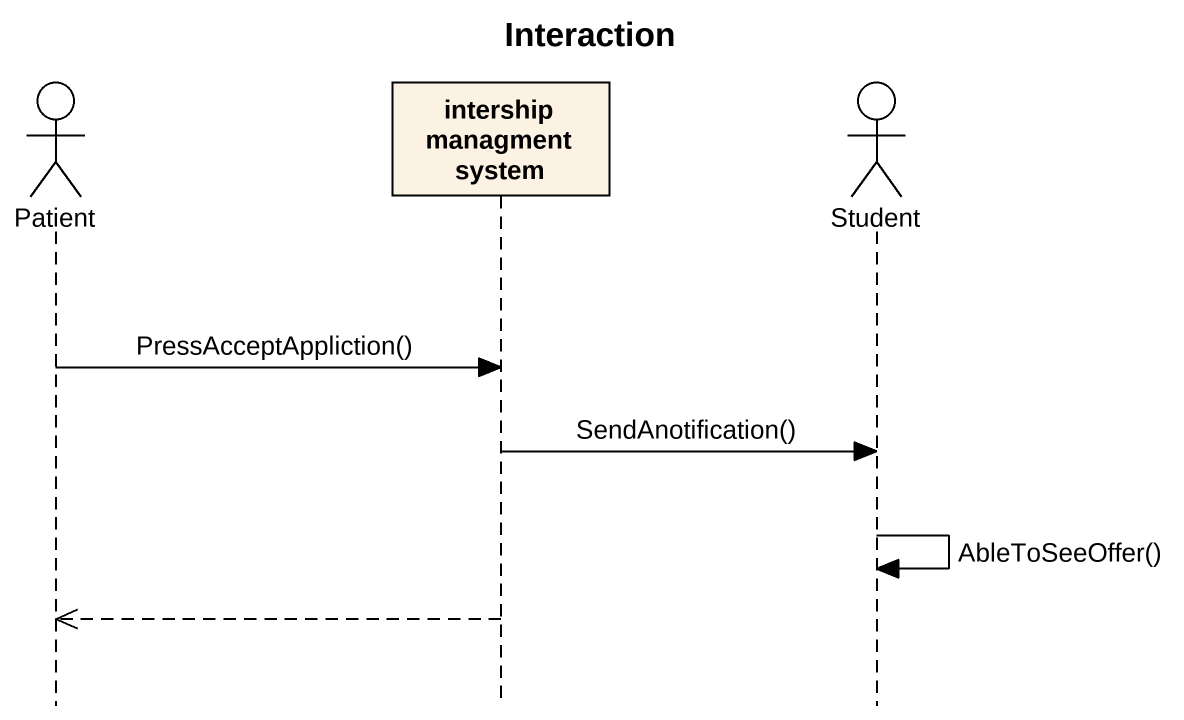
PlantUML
@startuml
title Interaction
hide footbox
actor Patient
participant "intership managment system" as intership_managment_system
actor Student

Patient -> intership_managment_system : PressAcceptAppliction()
intership_managment_system -> Student : SendAnotification()
Student -> Student : AbleToSeeOffer()
intership_managment_system -->> Patient
@enduml
